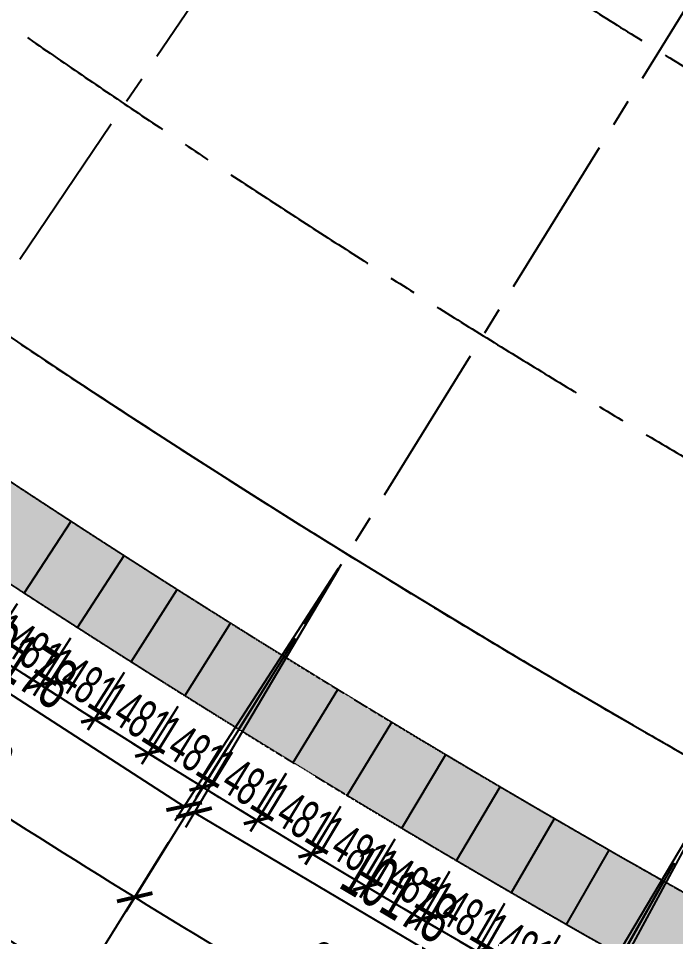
# Model space of a CAD drawing. Extents: x -668578 to 2331563, y -1202445 to 1620273.
# Drawn here: x 1854645 to 1869964, y 61994 to 83412 of the extents above; entities that cross this region are included whole.
import ezdxf
from ezdxf.enums import TextEntityAlignment as Align

# ---------------------------------------------------------------- set-up
doc = ezdxf.new("R2010")
doc.units = 0
doc.linetypes.add('CENTER2', pattern=[28.575000000000003, 19.05, -3.175, 3.175, -3.175])
doc.linetypes.add('DASH', pattern=[0.35, 0.25, -0.1])
doc.layers.get('0').update_dxf_attribs({"color": 8})
doc.layers.get('Defpoints').update_dxf_attribs({"color": 8})
for name, color, linetype in [('#填充层', 8, 'Continuous'), ('#幕墙线-平面', 8, 'Continuous'), ('#标注', 8, 'Continuous'), ('#轴线', 8, 'CENTER2')]:
    doc.layers.add(name, color=color, linetype=linetype)
doc.styles.add('JHZX', font='jrs.shx', dxfattribs={"width": 0.6, "bigfont": 'jhz.shx'})
doc.dimstyles.new('JZBZ-300', dxfattribs={"dimscale": 300, "dimtxt": 3, "dimasz": 1.5, "dimexe": 1, "dimexo": 1, "dimgap": 0.5, "dimtad": 1, "dimdec": 0, "dimdsep": 46, "dimtxsty": 'JHZX', "dimblk1": 'ARCHTICK', "dimblk2": 'ARCHTICK', "dimsah": 1, "dimcen": 0, "dimclrd": 1, "dimclre": 1, "dimclrt": 2, "dimazin": 2, "dimtfac": 1, "dimtdec": 0, "dimtix": 1, "dimtmove": 0, "dimatfit": 3, "dimfxl": 0, "dimtolj": 1, "dimlwd": -1, "dimlwe": -1, "dimarcsym": 0})
doc.dimstyles.new('JZBZ-400', dxfattribs={"dimscale": 400, "dimtxt": 3, "dimasz": 1.5, "dimexe": 1, "dimexo": 1, "dimgap": 0.5, "dimtad": 1, "dimdec": 0, "dimdsep": 46, "dimtxsty": 'JHZX', "dimblk1": 'ARCHTICK', "dimblk2": 'ARCHTICK', "dimsah": 1, "dimcen": 0, "dimclrd": 1, "dimclre": 1, "dimclrt": 2, "dimazin": 2, "dimtfac": 1, "dimtdec": 0, "dimtix": 1, "dimtmove": 0, "dimatfit": 3, "dimfxl": 0, "dimtolj": 1, "dimlwd": -1, "dimlwe": -1, "dimarcsym": 0})

# ---------------------------------------------------------------- blocks, each defined once
blk = doc.blocks.new('_ARCHTICK')
at = {"color": 0, "linetype": 'ByBlock', "const_width": 0.15}
blk.add_lwpolyline([(-0.5, -0.5), (0.5, 0.5)], dxfattribs=at)
blk = doc.blocks.new('*D2939')
at = {"layer": '#标注', "ltscale": 300, "transparency": 16777216}
for p, q in [((-1772.791618300945, -1481.365197545436), (-9341.748198340536, -7862.657879242006)), ((165913.7732030131, -92055.65823940704), (164727.0996400029, -101884.2800072265))]:
    blk.add_line(p, q, dxfattribs=at)
blk.add_arc((197092.1482162317, 166179.1797920645), 269610.2124900237, 220.1338192809485, 263.1156299250187, dxfattribs=at)
at = {"layer": 'Defpoints', "color": 0, "ltscale": 300, "transparency": 16777216}
for p in [(197092.1482162317, 166179.1797920645), (-1466.975190824596, -1223.535190204158), (40379.67516651106, -53208.30268940322), (165961.7196095993, -91658.54220838404)]:
    blk.add_point(p, dxfattribs=at)
at = {"layer": '#标注', "ltscale": 300, "transparency": 16777216, "xscale": 600, "yscale": 600, "zscale": 600}
for p, rotation in [((-9035.931770864163, -7604.827871900749), 130.1338192809485), ((164775.0460465892, -101487.1639762035), 353.1156299250187)]:
    blk.add_blockref('_ARCHTICK', p, dxfattribs=dict(at, rotation=rotation))
at = {"layer": '#标注', "ltscale": 300, "transparency": 16777216, "insert": (69341.55334645722, -70334.48968467087), "char_height": 1200, "attachment_point": 5, "rotation": 331.6247246029835, "style": 'JHZX'}
blk.add_mtext('\\A1;42.98°', dxfattribs=at)
blk = doc.blocks.new('*D2930')
at = {"layer": '#标注', "ltscale": 300, "transparency": 16777216}
for p, q in [((51524.54551234051, -49383.7940337945), (47327.25925499615, -55599.32201409651)), ((60146.82246571455, -54961.72641185495), (56198.15034978064, -61338.08811119855))]:
    blk.add_line(p, q, dxfattribs=at)
blk.add_arc((197092.1482162355, 166179.1797920608), 267210.2124900245, 235.9692216820956, 238.2314223311194, dxfattribs=at)
at = {"layer": 'Defpoints', "color": 0, "ltscale": 300, "transparency": 16777216}
for p in [(197092.1482162355, 166179.1797920608), (51748.40077939886, -49052.29920817842), (60357.41831189766, -54621.65378788998), (50478.43420826914, -57216.69421584099)]:
    blk.add_point(p, dxfattribs=at)
at = {"layer": '#标注', "ltscale": 300, "transparency": 16777216, "xscale": 600, "yscale": 600, "zscale": 600}
for p, rotation in [((47551.11452205444, -55267.82718848043), 145.9692216820956), ((56408.74619596369, -60998.01548723358), 328.2314223311194)]:
    blk.add_blockref('_ARCHTICK', p, dxfattribs=dict(at, rotation=rotation))
at = {"layer": '#标注', "ltscale": 300, "transparency": 16777216, "insert": (52386.18470508435, -57504.93999137268), "char_height": 1200, "attachment_point": 5, "rotation": 327.10032200660754, "style": 'JHZX'}
blk.add_mtext('\\A1;2.26°', dxfattribs=at)
blk = doc.blocks.new('*D2931')
at = {"layer": '#标注', "ltscale": 300, "transparency": 16777216}
for p, q in [((60146.82246571455, -54961.72641185472), (56198.15034978128, -61338.08811119736)), ((68982.5556794831, -60194.96833813658), (65288.65248811028, -66722.22497571085))]:
    blk.add_line(p, q, dxfattribs=at)
blk.add_arc((197092.1482162341, 166179.1797920613), 267210.2124900228, 238.2314223311197, 240.4936231196922, dxfattribs=at)
at = {"layer": 'Defpoints', "color": 0, "ltscale": 300, "transparency": 16777216}
for p in [(197092.1482162341, 166179.1797920613), (60357.41831189766, -54621.65378788975), (69179.56384968969, -59846.84798413259), (59410.711505285, -62829.81488756277)]:
    blk.add_point(p, dxfattribs=at)
at = {"layer": '#标注', "ltscale": 300, "transparency": 16777216, "xscale": 600, "yscale": 600, "zscale": 600}
for p, rotation in [((56408.74619596444, -60998.01548723238), 148.2314223311197), ((65485.66065831677, -66374.10462170682), 330.4936231196922)]:
    blk.add_blockref('_ARCHTICK', p, dxfattribs=dict(at, rotation=rotation))
at = {"layer": '#标注', "ltscale": 300, "transparency": 16777216, "insert": (61328.35310467837, -63042.53221595648), "char_height": 1200, "attachment_point": 5, "rotation": 329.362522725406, "style": 'JHZX'}
blk.add_mtext('\\A1;2.26°', dxfattribs=at)
blk = doc.blocks.new('*D2932')
at = {"layer": '#标注', "ltscale": 300, "transparency": 16777216}
for p, q in [((68982.55567948359, -60194.96833813658), (65288.6524881104, -66722.2249757114)), ((78017.97223548878, -65075.36233870775), (74584.59562444988, -71743.33992166127))]:
    blk.add_line(p, q, dxfattribs=at)
blk.add_arc((197092.1482162357, 166179.1797920601), 267210.2124900231, 240.4936231196918, 242.755823859536, dxfattribs=at)
at = {"layer": 'Defpoints', "color": 0, "ltscale": 300, "transparency": 16777216}
for p in [(197092.1482162357, 166179.1797920601), (69179.56384969015, -59846.8479841326), (78201.08565474418, -64719.7368676169), (68557.59220507472, -68085.98101930981)]:
    blk.add_point(p, dxfattribs=at)
at = {"layer": '#标注', "ltscale": 300, "transparency": 16777216, "xscale": 600, "yscale": 600, "zscale": 600}
for p, rotation in [((65485.66065831683, -66374.10462170735), 150.4936231196918), ((74767.70904370514, -71387.71445057029), 332.755823859536)]:
    blk.add_blockref('_ARCHTICK', p, dxfattribs=dict(at, rotation=rotation))
at = {"layer": '#标注', "ltscale": 300, "transparency": 16777216, "insert": (70482.13576870582, -68222.83826029279), "char_height": 1200, "attachment_point": 5, "rotation": 331.62472348961387, "style": 'JHZX'}
blk.add_mtext('\\A1;2.26°', dxfattribs=at)
blk = doc.blocks.new('*U2924')
at = {"linetype": 'ByBlock'}
blk.add_line((-8.960830237663566e-17, -20), (0, 0), dxfattribs=at)
blk.add_circle((0, -24), 4, dxfattribs=at)
at = {"color": 253, "linetype": 'ByBlock', "style": 'JHZX', "width": 0.75}
blk.add_attdef('AXES', text='', height=4, dxfattribs=at).set_placement((0, -24), align=Align.MIDDLE_CENTER)
blk = doc.blocks.new('*D3010')
at = {"layer": '#标注', "transparency": 16777216}
for p, q in [((-101902.4539093961, -38889.51586184055), (-105706.1735905746, -44769.24346854811)), ((-105488.9056908381, -44433.39430635753), (-96943.20927168499, -49961.78538723463)), ((-93356.75749024296, -44417.90694271766), (-97160.47717142141, -50297.63454942522))]:
    blk.add_line(p, q, dxfattribs=at)
at = {"layer": 'Defpoints', "color": 0, "transparency": 16777216}
for p in [(-101685.1860096597, -38553.66669964996), (-93139.48959050654, -44082.05778052706), (-96943.20927168499, -49961.78538723463)]:
    blk.add_point(p, dxfattribs=at)
at = {"layer": '#标注', "transparency": 16777216, "xscale": 600, "yscale": 600, "zscale": 600}
for p, rotation in [((-105488.9056908381, -44433.39430635753), 147.1003207696899), ((-96943.20927168499, -49961.78538723463), 327.1003207696899)]:
    blk.add_blockref('_ARCHTICK', p, dxfattribs=dict(at, rotation=rotation))
at = {"layer": '#标注', "transparency": 16777216, "insert": (-100781.5216817887, -46525.8915224149), "char_height": 1200, "attachment_point": 5, "rotation": 327.1003207696899, "style": 'JHZX'}
blk.add_mtext('\\A1;10178', dxfattribs=at)
blk = doc.blocks.new('*D3012')
at = {"layer": '#标注', "transparency": 16777216}
for p, q in [((-93343.33130925515, -44426.22133713627), (-96911.99818728887, -50451.50945105084)), ((-84586.07476548076, -49612.98266362622), (-88154.74164351447, -55638.27077754079)), ((-96708.15646854024, -50107.34589444206), (-87950.89992476584, -55294.10722093201))]:
    blk.add_line(p, q, dxfattribs=at)
at = {"layer": 'Defpoints', "color": 0, "transparency": 16777216}
for p in [(-93139.48959050654, -44082.0577805275), (-84382.23304673213, -49268.81910701744), (-87950.89992476584, -55294.10722093201)]:
    blk.add_point(p, dxfattribs=at)
at = {"layer": '#标注', "transparency": 16777216, "xscale": 600, "yscale": 600, "zscale": 600}
for p, rotation in [((-96708.15646854024, -50107.34589444206), 149.3625242491921), ((-87950.89992476584, -55294.10722093201), 329.3625242491921)]:
    blk.add_blockref('_ARCHTICK', p, dxfattribs=dict(at, rotation=rotation))
at = {"layer": '#标注', "transparency": 16777216, "insert": (-91921.84475915578, -52012.39944446946), "char_height": 1200, "attachment_point": 5, "rotation": 329.3625242491921, "style": 'JHZX'}
blk.add_mtext('\\A1;10178', dxfattribs=at)
blk = doc.blocks.new('*D3013')
at = {"layer": '#标注', "transparency": 16777216}
for p, q in [((-84572.33088964586, -49620.76059380494), (-87900.38306527039, -55782.2173094185)), ((-75617.16457695456, -54457.80840662301), (-78945.21675257909, -60619.26512223657)), ((-87710.28522236436, -55430.2758226306), (-78755.11890967307, -60267.32363544867))]:
    blk.add_line(p, q, dxfattribs=at)
at = {"layer": 'Defpoints', "color": 0, "transparency": 16777216}
for p in [(-84382.23304673983, -49268.81910701704), (-75427.06673404854, -54105.86691983511), (-78755.11890967307, -60267.32363544867)]:
    blk.add_point(p, dxfattribs=at)
at = {"layer": '#标注', "transparency": 16777216, "xscale": 600, "yscale": 600, "zscale": 600}
for p, rotation in [((-87710.28522236436, -55430.2758226306), 151.6247224242016), ((-78755.11890967307, -60267.32363544867), 331.6247224242016)]:
    blk.add_blockref('_ARCHTICK', p, dxfattribs=dict(at, rotation=rotation))
at = {"layer": '#标注', "transparency": 16777216, "insert": (-82852.50638020667, -57144.91675546385), "char_height": 1200, "attachment_point": 5, "rotation": 331.62472242420154, "style": 'JHZX'}
blk.add_mtext('\\A1;10178', dxfattribs=at)
blk = doc.blocks.new('*U580')
at = {"layer": '#幕墙线-平面', "ltscale": 300}
blk.add_lwpolyline([(-0.1543572434305635, 4.529272507047821e-08), (-0.1466569537498117, 1999.9908844331)], dxfattribs=at)
blk = doc.blocks.new('*U581')
at = {"layer": '#幕墙线-平面', "color": 0, "linetype": 'ByBlock', "lineweight": -2, "transparency": 16777216}
for p, rotation in [((1854784.675348294, 70006.67627265438), 326.9390957327979), ((1856028.343329319, 69202.13245961408), 327.2622739199147), ((1857276.529550603, 68404.61634621958), 327.5854521070336), ((1858529.194300578, 67614.15330578136), 327.9086302941527), ((1859786.297725187, 66830.76848721341), 328.2318084812717), ((1861047.799829158, 66054.48681423278), 328.5549866683907), ((1862313.66047727, 65285.33298456707), 328.8781648555097), ((1863583.839395635, 64523.33146916874), 329.2013430426287), ((1864858.296172976, 63768.5065114364), 329.5245212297455), ((1866136.990261916, 63020.88212644315), 329.84769941686), ((1867419.880980266, 62280.4821001729), 330.1708776039767), ((1868706.927512317, 61547.32998876384), 330.4940557910958)]:
    blk.add_blockref('*U580', p, dxfattribs=dict(at, rotation=rotation))
blk = doc.blocks.new('*D660')
at = {"layer": '#标注', "ltscale": 300, "transparency": 16777216}
for p, q in [((1853373.348876395, 70569.50487250043), (1852503.694683117, 69239.4933852714)), ((1852667.873631069, 69490.58156310779), (1852291.241364315, 69736.84998503653)), ((1854613.06593893, 69758.89146632748), (1853743.411745652, 68428.87997909845)), ((1852667.873631069, 69490.58156310779), (1853907.590693604, 68679.96815693483)), ((1853907.590693604, 68679.96815693483), (1854284.222960359, 68433.69973500608))]:
    blk.add_line(p, q, dxfattribs=at)
at = {"layer": 'Defpoints', "color": 0, "ltscale": 300, "transparency": 16777216}
for p in [(1853537.527824347, 70820.59305033681), (1854777.244886883, 70009.97964416386), (1853907.590693604, 68679.96815693483)]:
    blk.add_point(p, dxfattribs=at)
at = {"layer": '#标注', "ltscale": 300, "transparency": 16777216, "xscale": 450, "yscale": 450, "zscale": 450}
for p, rotation in [((1852667.873631069, 69490.58156310779), 326.8205438546509), ((1853907.590693604, 68679.96815693483), 146.8205438546509)]:
    blk.add_blockref('_ARCHTICK', p, dxfattribs=dict(at, rotation=rotation))
at = {"layer": '#标注', "ltscale": 300, "transparency": 16777216, "insert": (1853616.090058242, 69587.4512156942), "char_height": 900, "attachment_point": 5, "rotation": 326.82054385465085, "style": 'JHZX'}
blk.add_mtext('\\A1;1481', dxfattribs=at)
blk = doc.blocks.new('*D661')
at = {"layer": '#标注', "ltscale": 300, "transparency": 16777216}
for p, q in [((1854613.680456509, 69757.10972936882), (1853751.540995673, 68422.21478139842)), ((1853914.301263792, 68674.22489056468), (1853536.286100043, 68918.3652927425)), ((1855857.949441838, 68953.5008807641), (1854995.809981002, 67618.60593279381)), ((1853914.301263792, 68674.22489056468), (1855158.570249121, 67870.61604196008)), ((1855158.570249121, 67870.61604196008), (1855536.585412871, 67626.47563978226))]:
    blk.add_line(p, q, dxfattribs=at)
at = {"layer": 'Defpoints', "color": 0, "ltscale": 300, "transparency": 16777216}
for p in [(1854776.440724628, 70009.11983853509), (1856020.709709957, 69205.51098993036), (1855158.570249121, 67870.61604196008)]:
    blk.add_point(p, dxfattribs=at)
at = {"layer": '#标注', "ltscale": 300, "transparency": 16777216, "xscale": 450, "yscale": 450, "zscale": 450}
for p, rotation in [((1853914.301263792, 68674.22489056468), 327.1436781352277), ((1855158.570249121, 67870.61604196008), 147.1436781352277)]:
    blk.add_blockref('_ARCHTICK', p, dxfattribs=dict(at, rotation=rotation))
at = {"layer": '#标注', "ltscale": 300, "transparency": 16777216, "insert": (1854861.956292694, 68776.44068459468), "char_height": 900, "attachment_point": 5, "rotation": 327.14367813522773, "style": 'JHZX'}
blk.add_mtext('\\A1;1481', dxfattribs=at)
blk = doc.blocks.new('*D662')
at = {"layer": '#标注', "ltscale": 300, "transparency": 16777216}
for p, q in [((1855858.573998155, 68951.72263785242), (1855003.976691638, 67611.98668784543)), ((1857107.355330093, 68155.14390702336), (1856252.758023576, 66815.40795701626)), ((1855165.313103043, 67864.91071271244), (1854785.927065743, 68106.91532982024)), ((1855165.313103043, 67864.91071271244), (1856414.094434981, 67068.33198188327)), ((1856414.094434981, 67068.33198188327), (1856793.480472282, 66826.32736477547))]:
    blk.add_line(p, q, dxfattribs=at)
at = {"layer": 'Defpoints', "color": 0, "ltscale": 300, "transparency": 16777216}
for p in [(1856019.91040956, 69204.64666271931), (1857268.691741498, 68408.06793189037), (1856414.094434981, 67068.33198188327)]:
    blk.add_point(p, dxfattribs=at)
at = {"layer": '#标注', "ltscale": 300, "transparency": 16777216, "xscale": 450, "yscale": 450, "zscale": 450}
for p, rotation in [((1855165.313103043, 67864.91071271244), 327.4668124158021), ((1856414.094434981, 67068.33198188327), 147.4668124158021)]:
    blk.add_blockref('_ARCHTICK', p, dxfattribs=dict(at, rotation=rotation))
at = {"layer": '#标注', "ltscale": 300, "transparency": 16777216, "insert": (1856112.376591823, 67972.4693970317), "char_height": 900, "attachment_point": 5, "rotation": 327.4668124158021, "style": 'JHZX'}
blk.add_mtext('\\A1;1481', dxfattribs=at)
blk = doc.blocks.new('*D663')
at = {"layer": '#标注', "ltscale": 300, "transparency": 16777216}
for p, q in [((1857107.989905282, 68153.36921471881), (1856260.96193507, 66808.8348753571)), ((1856420.869358171, 67062.66477122682), (1856040.124514366, 67302.52590587793)), ((1858361.243864121, 67363.84593826602), (1857514.215893909, 66019.31159890431)), ((1856420.869358171, 67062.66477122682), (1857674.12331701, 66273.14149477403)), ((1857674.12331701, 66273.14149477403), (1858054.868160815, 66033.28036012291))]:
    blk.add_line(p, q, dxfattribs=at)
at = {"layer": 'Defpoints', "color": 0, "ltscale": 300, "transparency": 16777216}
for p in [(1857267.897328383, 68407.19911058864), (1858521.151287222, 67617.67583413585), (1857674.12331701, 66273.14149477403)]:
    blk.add_point(p, dxfattribs=at)
at = {"layer": '#标注', "ltscale": 300, "transparency": 16777216, "xscale": 450, "yscale": 450, "zscale": 450}
for p, rotation in [((1856420.869358171, 67062.66477122682), 327.7899466963785), ((1857674.12331701, 66273.14149477403), 147.7899466963785)]:
    blk.add_blockref('_ARCHTICK', p, dxfattribs=dict(at, rotation=rotation))
at = {"layer": '#标注', "ltscale": 300, "transparency": 16777216, "insert": (1857367.311183792, 67175.56292474014), "char_height": 900, "attachment_point": 5, "rotation": 327.7899466963785, "style": 'JHZX'}
blk.add_mtext('\\A1;1481', dxfattribs=at)
blk = doc.blocks.new('*D664')
at = {"layer": '#标注', "ltscale": 300, "transparency": 16777216}
for p, q in [((1858361.888437999, 67362.0748530163), (1857522.45674532, 66012.78488960129)), ((1857680.930093976, 66267.51258296333), (1857298.838553933, 66505.22260594834)), ((1859619.575161771, 66579.63214313006), (1858780.143469092, 65230.34217971505)), ((1857680.930093976, 66267.51258296333), (1858938.616817749, 65485.0698730771)), ((1858938.616817749, 65485.0698730771), (1859320.708357792, 65247.35985009209))]:
    blk.add_line(p, q, dxfattribs=at)
at = {"layer": 'Defpoints', "color": 0, "ltscale": 300, "transparency": 16777216}
for p in [(1858520.361786656, 67616.80254637834), (1859778.048510428, 66834.3598364921), (1858938.616817749, 65485.0698730771)]:
    blk.add_point(p, dxfattribs=at)
at = {"layer": '#标注', "ltscale": 300, "transparency": 16777216, "xscale": 450, "yscale": 450, "zscale": 450}
for p, rotation in [((1857680.930093976, 66267.51258296333), 328.1130809769606), ((1858938.616817749, 65485.0698730771), 148.1130809769606)]:
    blk.add_blockref('_ARCHTICK', p, dxfattribs=dict(at, rotation=rotation))
at = {"layer": '#标注', "ltscale": 300, "transparency": 16777216, "insert": (1858626.720153176, 66385.7466147443), "char_height": 900, "attachment_point": 5, "rotation": 328.1130809769606, "style": 'JHZX'}
blk.add_mtext('\\A1;1481', dxfattribs=at)
blk = doc.blocks.new('*D665')
at = {"layer": '#标注', "ltscale": 300, "transparency": 16777216}
for p, q in [((1859620.229713836, 66577.86472126772), (1858788.420998305, 65223.86205036379)), ((1860882.309199581, 65802.5274649281), (1860050.500484051, 64448.52479402418)), ((1858945.455231992, 65479.47943915136), (1858562.02914881, 65715.03078968078)), ((1858945.455231992, 65479.47943915136), (1860207.534717737, 64704.14218281175)), ((1860207.534717737, 64704.14218281175), (1860590.960800918, 64468.59083228232))]:
    blk.add_line(p, q, dxfattribs=at)
at = {"layer": 'Defpoints', "color": 0, "ltscale": 300, "transparency": 16777216}
for p in [(1859777.263947522, 66833.48211005516), (1861039.343433267, 66058.14485371555), (1860207.534717737, 64704.14218281175)]:
    blk.add_point(p, dxfattribs=at)
at = {"layer": '#标注', "ltscale": 300, "transparency": 16777216, "xscale": 450, "yscale": 450, "zscale": 450}
for p, rotation in [((1858945.455231992, 65479.47943915136), 328.4362152575368), ((1860207.534717737, 64704.14218281175), 148.4362152575368)]:
    blk.add_blockref('_ARCHTICK', p, dxfattribs=dict(at, rotation=rotation))
at = {"layer": '#标注', "ltscale": 300, "transparency": 16777216, "insert": (1859890.563442237, 65603.04558855656), "char_height": 900, "attachment_point": 5, "rotation": 328.4362152575368, "style": 'JHZX'}
blk.add_mtext('\\A1;1481', dxfattribs=at)
blk = doc.blocks.new('*D666')
at = {"layer": '#标注', "ltscale": 300, "transparency": 16777216}
for p, q in [((1860882.973709013, 65800.7637626687), (1860058.814427785, 64442.09145073558)), ((1860214.404551748, 64698.59040458349), (1859829.656120976, 64931.97559052822)), ((1862149.405814051, 65032.5566208543), (1861325.246532823, 63673.88430892117)), ((1860214.404551748, 64698.59040458349), (1861480.836656787, 63930.38326276909)), ((1861480.836656787, 63930.38326276909), (1861865.585087558, 63696.99807682424))]:
    blk.add_line(p, q, dxfattribs=at)
at = {"layer": 'Defpoints', "color": 0, "ltscale": 300, "transparency": 16777216}
for p in [(1861038.563832976, 66057.26271651674), (1862304.995938014, 65289.05557470222), (1861480.836656787, 63930.38326276909)]:
    blk.add_point(p, dxfattribs=at)
at = {"layer": '#标注', "ltscale": 300, "transparency": 16777216, "xscale": 450, "yscale": 450, "zscale": 450}
for p, rotation in [((1860214.404551748, 64698.59040458349), 328.7593495381101), ((1861480.836656787, 63930.38326276909), 148.7593495381101)]:
    blk.add_blockref('_ARCHTICK', p, dxfattribs=dict(at, rotation=rotation))
at = {"layer": '#标注', "ltscale": 300, "transparency": 16777216, "insert": (1861158.800852193, 64827.48474137229), "char_height": 900, "attachment_point": 5, "rotation": 328.7593495381101, "style": 'JHZX'}
blk.add_mtext('\\A1;1481', dxfattribs=at)
blk = doc.blocks.new('*D667')
at = {"layer": '#标注', "ltscale": 300, "transparency": 16777216}
for p, q in [((1862150.080259715, 65030.79669429548), (1861333.59662664, 63667.49795631925)), ((1863420.824702925, 64269.74410119886), (1862604.34106985, 62906.44536322262)), ((1861487.73769206, 63924.8703168229), (1861101.679151304, 64156.08191495272)), ((1861487.73769206, 63924.8703168229), (1862758.48213527, 63163.81772372627)), ((1862758.48213527, 63163.81772372627), (1863144.540676025, 62932.60612559645))]:
    blk.add_line(p, q, dxfattribs=at)
at = {"layer": 'Defpoints', "color": 0, "ltscale": 300, "transparency": 16777216}
for p in [(1862304.221325135, 65288.16905479913), (1863574.965768345, 64527.11646170251), (1862758.48213527, 63163.81772372627)]:
    blk.add_point(p, dxfattribs=at)
at = {"layer": '#标注', "ltscale": 300, "transparency": 16777216, "xscale": 450, "yscale": 450, "zscale": 450}
for p, rotation in [((1861487.73769206, 63924.8703168229), 329.0824838186955), ((1862758.48213527, 63163.81772372627), 149.0824838186955)]:
    blk.add_blockref('_ARCHTICK', p, dxfattribs=dict(at, rotation=rotation))
at = {"layer": '#标注', "ltscale": 300, "transparency": 16777216, "insert": (1862431.392044504, 64059.08874128165), "char_height": 900, "attachment_point": 5, "rotation": 329.0824838186955, "style": 'JHZX'}
blk.add_mtext('\\A1;1481', dxfattribs=at)
blk = doc.blocks.new('*D668')
at = {"layer": '#标注', "ltscale": 300, "transparency": 16777216}
for p, q in [((1863421.509063368, 64267.98800631869), (1862612.727048157, 62900.10620443709)), ((1864696.525426465, 63514.1141685691), (1863887.743411254, 62146.23236668762)), ((1862765.414152303, 63158.34378541145), (1862378.057780842, 63387.37444163079)), ((1862765.414152303, 63158.34378541145), (1864040.4305154, 62404.46994766197)), ((1864040.4305154, 62404.46994766197), (1864427.786886862, 62175.43929144274))]:
    blk.add_line(p, q, dxfattribs=at)
at = {"layer": 'Defpoints', "color": 0, "ltscale": 300, "transparency": 16777216}
for p in [(1863574.196167514, 64526.22558729292), (1864849.212530611, 63772.35174954333), (1864040.4305154, 62404.46994766197)]:
    blk.add_point(p, dxfattribs=at)
at = {"layer": '#标注', "ltscale": 300, "transparency": 16777216, "xscale": 450, "yscale": 450, "zscale": 450}
for p, rotation in [((1862765.414152303, 63158.34378541145), 329.405618099269), ((1864040.4305154, 62404.46994766197), 149.4056180992689)]:
    blk.add_blockref('_ARCHTICK', p, dxfattribs=dict(at, rotation=rotation))
at = {"layer": '#标注', "ltscale": 300, "transparency": 16777216, "insert": (1863708.296542144, 63297.88202848542), "char_height": 900, "attachment_point": 5, "rotation": 329.4056180992689, "style": 'JHZX'}
blk.add_mtext('\\A1;1481', dxfattribs=at)
blk = doc.blocks.new('*D669')
at = {"layer": '#标注', "ltscale": 300, "transparency": 16777216}
for p, q in [((1864697.219679921, 63512.36196122295), (1863896.165007323, 62139.94060334633)), ((1865976.467408744, 62765.69085711683), (1865175.412736146, 61393.26949924021)), ((1864047.393293711, 62399.03519108635), (1863658.751412101, 62625.87762066838)), ((1864047.393293711, 62399.03519108635), (1865326.641022534, 61652.36408698023)), ((1865326.641022534, 61652.36408698023), (1865715.282904144, 61425.5216573982))]:
    blk.add_line(p, q, dxfattribs=at)
at = {"layer": 'Defpoints', "color": 0, "ltscale": 300, "transparency": 16777216}
for p in [(1864848.447966309, 63771.45654896297), (1866127.695695132, 63024.78544485674), (1865326.641022534, 61652.36408698023)]:
    blk.add_point(p, dxfattribs=at)
at = {"layer": '#标注', "ltscale": 300, "transparency": 16777216, "xscale": 450, "yscale": 450, "zscale": 450}
for p, rotation in [((1864047.393293711, 62399.03519108635), 329.7287523798415), ((1865326.641022534, 61652.36408698023), 149.7287523798414)]:
    blk.add_blockref('_ARCHTICK', p, dxfattribs=dict(at, rotation=rotation))
at = {"layer": '#标注', "ltscale": 300, "transparency": 16777216, "insert": (1864989.473730898, 62543.88881451334), "char_height": 900, "attachment_point": 5, "rotation": 329.7287523798414, "style": 'JHZX'}
blk.add_mtext('\\A1;1481', dxfattribs=at)
blk = doc.blocks.new('*D670')
at = {"layer": '#标注', "ltscale": 300, "transparency": 16777216}
for p, q in [((1865977.171533131, 62763.9425930368), (1865183.869682113, 61387.02533146495)), ((1867260.609938936, 62024.49797177489), (1866467.308087918, 60647.58071020304)), ((1865333.634340659, 61646.96868500719), (1864943.719310346, 61871.61567282549)), ((1865333.634340659, 61646.96868500719), (1866617.072746464, 60907.52406374528)), ((1866617.072746464, 60907.52406374528), (1867006.987776777, 60682.87707592698))]:
    blk.add_line(p, q, dxfattribs=at)
at = {"layer": 'Defpoints', "color": 0, "ltscale": 300, "transparency": 16777216}
for p in [(1866126.936191676, 63023.88594657904), (1867410.374597481, 62284.44132531714), (1866617.072746464, 60907.52406374528)]:
    blk.add_point(p, dxfattribs=at)
at = {"layer": '#标注', "ltscale": 300, "transparency": 16777216, "xscale": 450, "yscale": 450, "zscale": 450}
for p, rotation in [((1865333.634340659, 61646.96868500719), 330.051886660428), ((1866617.072746464, 60907.52406374528), 150.051886660428)]:
    blk.add_blockref('_ARCHTICK', p, dxfattribs=dict(at, rotation=rotation))
at = {"layer": '#标注', "ltscale": 300, "transparency": 16777216, "insert": (1866274.882860652, 61797.13308146037), "char_height": 900, "attachment_point": 5, "rotation": 330.05188666042807, "style": 'JHZX'}
blk.add_mtext('\\A1;1481', dxfattribs=at)
blk = doc.blocks.new('*D671')
at = {"layer": '#标注', "ltscale": 300, "transparency": 16777216}
for p, q in [((1867261.323911856, 62022.75370656815), (1866475.800114792, 60641.38433659764)), ((1868548.912172604, 61290.55908749963), (1867763.388375539, 59909.18971752923)), ((1866624.096381964, 60902.16818798182), (1866232.920604887, 61124.61258873995)), ((1866624.096381964, 60902.16818798182), (1867911.684642711, 60169.97356891341)), ((1867911.684642711, 60169.97356891341), (1868302.860419788, 59947.52916815528))]:
    blk.add_line(p, q, dxfattribs=at)
at = {"layer": 'Defpoints', "color": 0, "ltscale": 300, "transparency": 16777216}
for p in [(1867409.620179028, 62283.53755795246), (1868697.208439776, 61551.34293888393), (1867911.684642711, 60169.97356891341)]:
    blk.add_point(p, dxfattribs=at)
at = {"layer": '#标注', "ltscale": 300, "transparency": 16777216, "xscale": 450, "yscale": 450, "zscale": 450}
for p, rotation in [((1866624.096381964, 60902.16818798182), 330.375020941002), ((1867911.684642711, 60169.97356891341), 150.375020941002)]:
    blk.add_blockref('_ARCHTICK', p, dxfattribs=dict(at, rotation=rotation))
at = {"layer": '#标注', "ltscale": 300, "transparency": 16777216, "insert": (1867564.483046682, 61057.63858121622), "char_height": 900, "attachment_point": 5, "rotation": 330.375020941002, "style": 'JHZX'}
blk.add_mtext('\\A1;1481', dxfattribs=at)
blk = doc.blocks.new('A$Caccc0cd0')
at = {"layer": '#标注'}
for p1, p2, distance, picture, middle in [((-101685.1860096597, -38553.66669964996), (-93139.48959050654, -44082.05778052706), -7002.819442343452, '*D3010', (-100781.5216817887, -46525.8915224149)), ((-93139.48959050654, -44082.0577805275), (-84382.23304673214, -49268.81910701745), -7002.819442342834, '*D3012', (-91921.84475915578, -52012.39944446946)), ((-84382.23304673983, -49268.81910701704), (-75427.06673404854, -54105.86691983511), -7002.819442343107, '*D3013', (-82852.50638020667, -57144.91675546385))]:
    dim = blk.add_aligned_dim(p1=p1, p2=p2, distance=distance, dimstyle='JZBZ-400', override={"dimclrd": 256, "dimclre": 256, "dimclrt": 256}, dxfattribs=at)
    dim.commit()
    dim.dimension.update_dxf_attribs({"geometry": picture, "text_midpoint": middle})
blk = doc.blocks.new('DSGDFG')
at = {"layer": '#标注', "ltscale": 300}
blk.add_arc((197092.151355247, 166179.1920613433), 257800.0000000007, 220.1360728823768, 263.1156295571803, dxfattribs=at)
at = {"layer": '#轴线', "ltscale": 200}
for p, q in [((91040.72196919634, 9133.5161413241), (51745.48963866313, -49056.60982769798)), ((97322.37239822163, 5069.784493485728), (60352.86970481253, -54628.99893156136))]:
    blk.add_line(p, q, dxfattribs=at)
for radius in [212800.0000000004, 220600.0000000004, 228400.0000000004, 236200.0000000004, 244000.0000000004, 251800.0000000004, 257800.0000000004]:
    blk.add_arc((197092.1513552468, 166179.1920613431), radius, 218.4388923744016, 265.1405841852512, dxfattribs=at)
at = {"layer": '#标注', "ltscale": 300}
blk.add_blockref('A$Caccc0cd0', (154502.6209182295, -8915.558944611956), dxfattribs=at)
at = {"layer": '#标注', "linetype": 'ByBlock', "xscale": 400, "yscale": 400, "rotation": 328.2606767129008}
blk.add_blockref('*U2924', (57192.05896700127, -59718.76540319133), dxfattribs=at).add_auto_attribs({'AXES': 'S9'})
at = {"layer": '#标注', "ltscale": 300}
for base, center, p1, p2, picture, middle in [((40379.67516651106, -53208.30268940322), (197092.1482162317, 166179.1797920645), (-1466.975190824596, -1223.535190204158), (165961.7196095993, -91658.54220838402), '*D2939', (69341.55334645722, -70334.48968467087)), ((50478.43420826914, -57216.69421584099), (197092.1482162355, 166179.1797920608), (51748.40077939886, -49052.29920817842), (60357.41831189767, -54621.65378788998), '*D2930', (52386.18470508435, -57504.93999137268)), ((59410.711505285, -62829.81488756277), (197092.1482162341, 166179.1797920613), (60357.41831189767, -54621.65378788975), (69179.56384968967, -59846.84798413259), '*D2931', (61328.35310467838, -63042.53221595648)), ((68557.59220507472, -68085.98101930981), (197092.1482162357, 166179.1797920601), (69179.56384969014, -59846.84798413259), (78201.08565474418, -64719.73686761688), '*D2932', (70482.13576870583, -68222.83826029279))]:
    dim = blk.add_angular_dim_3p(base=base, center=center, p1=p1, p2=p2, dimstyle='JZBZ-400', override={"dimclrd": 256, "dimclre": 256, "dimclrt": 256}, dxfattribs=at)
    dim.commit()
    dim.dimension.update_dxf_attribs({"geometry": picture, "text_midpoint": middle})

msp = doc.modelspace()

# ---------------------------------------------------------------- hatches: boundary and pattern name
at = {"layer": '#填充层', "ltscale": 5}
h = msp.add_hatch(dxfattribs=at)
h.set_pattern_fill('DOTS', color=256, scale=300)
h.set_pattern_definition([(0, (1499898.777027618, 275661.4264817045), (238.125, 476.25), [0, -476.25])])
edge = h.paths.add_edge_path()
edge.add_arc((1998041.042641134, 290089.1790490784), 212150.0001212435, 224.3647387364231, 231.4182566495714)
edge.add_arc((1880639.377661224, 142933.0994745146), 23899.99999996787, 231.4170050581651, 231.4281163755798, ccw=False)
edge.add_arc((1998041.041833147, 290089.1790261111), 212149.9999981955, 224.791623623445, 231.4170050581662, ccw=False)
edge.add_arc((1845638.605482547, 138791.2613483178), 2600.000000023452, 44.79162362344444, 134.6582207606725)
edge.add_line((1843811.127333052, 140640.6730421383), (1813046.80570974, 110241.2083158725))
edge.add_arc((1814874.283859095, 108391.7966221938), 2599.999999824225, 134.6582207606739, 224.7692622628194)
edge.add_arc((1998041.052196158, 290089.2003868584), 260600.0223987818, 224.7692622628247, 258.9716249574054)
edge.add_arc((1945824.440835985, 35390.11711611156), 2603.489272786861, 258.4139656384989, 335.2899882656666, ccw=False)
edge.add_arc((1998042.505644158, 290091.8640560764), 262602.924246366, 224.4160131631947, 258.4139656384982, ccw=False)
edge.add_arc((1812328.368808941, 108125.4385919187), 2600.000000017264, 134.6582207606671, 224.4160131631965, ccw=False)
edge.add_line((1810500.89065945, 109974.850285735), (1842688.115804531, 141780.3432660427))
edge.add_arc((1844515.594162128, 139930.931361622), 2600.000296096036, 44.36473873642501, 134.6582207606679, ccw=False)

# ---------------------------------------------------------------- linework, layer by layer
at = {"layer": '#幕墙线-平面', "linetype": 'DASH'}
msp.add_lwpolyline([(1842688.11601623, 141780.3434752305), (1810500.89065945, 109974.8502857349, 0.4129759503049449), (1810471.248327799, 106305.7948029831, 0.1494418678029234), (1945301.558270538, 32839.6759354003, 0.4147260606000924), (1948375.792876079, 34871.69724668039), (1957326.629145737, 79227.8524036312, 0.4131228733560754), (1955301.792797734, 82288.84441443917, -0.1495092029449499), (1846374.342524075, 141748.9126779896, 0.4157145913370236), (1842688.116017671, 141780.3434766544)], format="xyb", close=True, dxfattribs=at)
msp.add_lwpolyline([(1980760.772420378, 111938.6666949304, 1.469013519983646), (1934860.824817885, 99959.41677931795), (1932425.838194127, 92551.34833694863, -0.06531639655468416), (1883692.228229756, 116160.8885729823, 0.08934789545122705), (1875833.072975192, 119514.8982711592), (1875302.354743649, 119636.4458228406, -0.1125361045484937), (1865732.723067748, 124250.5045660077, -0.0289167358602207), (1847482.280702314, 140623.2095374942, 0.4135317777768934), (1843809.650820486, 140640.8420184202), (1813045.329197175, 110241.3772921546, 0.4147813150809291), (1813026.940849248, 106560.9066498622, 0.1704931411937264), (1968409.02961847, 31179.34172008411, 0.4123966734240728), (1971284.445578928, 33451.00576550615), (1980760.771450395, 111938.6585777548)], format="xyb", dxfattribs=at)

# ---------------------------------------------------------------- block references
at = {"layer": '#幕墙线-平面'}
msp.add_blockref('*U581', (-1.754622592590749, -1.53525371386786), dxfattribs=at)
at = {"layer": '#标注'}
msp.add_blockref('DSGDFG', (1800948.890479236, 123909.9869659735), dxfattribs=at)

# ---------------------------------------------------------------- dimensions: what is measured, and where the dimension line sits
at = {"layer": '#标注', "ltscale": 300}
for p1, p2, distance, picture, middle in [((1853537.527824348, 70820.59305033687), (1854777.244886883, 70009.97964416393), -1589.096904549653, '*D660', (1853616.090058242, 69587.4512156942)), ((1854776.440724628, 70009.11983853493), (1856020.709709957, 69205.51098993047), -1589.0969045491145, '*D661', (1854861.956292694, 68776.44068459468)), ((1856019.91040956, 69204.64666271942), (1857268.691741498, 68408.06793189017), -1589.0969045489078, '*D662', (1856112.376591823, 67972.4693970317)), ((1857267.897328383, 68407.19911058863), (1858521.151287222, 67617.67583413587), -1589.096904548214, '*D663', (1857367.311183792, 67175.56292474014)), ((1858520.361786656, 67616.80254637834), (1859778.048510428, 66834.35983649215), -1589.0969045487554, '*D664', (1858626.720153176, 66385.7466147443)), ((1859777.263947522, 66833.48211005505), (1861039.343433267, 66058.14485371546), -1589.0969045486208, '*D665', (1859890.563442237, 65603.04558855656)), ((1861038.563832976, 66057.2627165166), (1862304.995938014, 65289.05557470218), -1589.0969045487016, '*D666', (1861158.800852193, 64827.48474137229)), ((1862304.221325135, 65288.1690547992), (1863574.965768345, 64527.11646170252), -1589.0969045488812, '*D667', (1862431.392044504, 64059.08874128165)), ((1863574.196167514, 64526.22558729293), (1864849.212530611, 63772.35174954336), -1589.0969045490403, '*D668', (1863708.296542144, 63297.88202848542)), ((1864848.447966309, 63771.45654896296), (1866127.695695132, 63024.78544485685), -1589.0969045488794, '*D669', (1864989.473730898, 62543.88881451334)), ((1866126.936191676, 63023.88594657915), (1867410.374597481, 62284.44132531717), -1589.096904547213, '*D670', (1866274.882860652, 61797.13308146037)), ((1867409.620179028, 62283.53755795231), (1868697.208439776, 61551.34293888398), -1589.0969045493523, '*D671', (1867564.483046682, 61057.63858121622))]:
    dim = msp.add_aligned_dim(p1=p1, p2=p2, distance=distance, dimstyle='JZBZ-300', override={"dimclrd": 256, "dimclre": 256, "dimclrt": 256}, dxfattribs=at)
    dim.commit()
    dim.dimension.update_dxf_attribs({"geometry": picture, "text_midpoint": middle})

doc.saveas('drawing.dxf')
